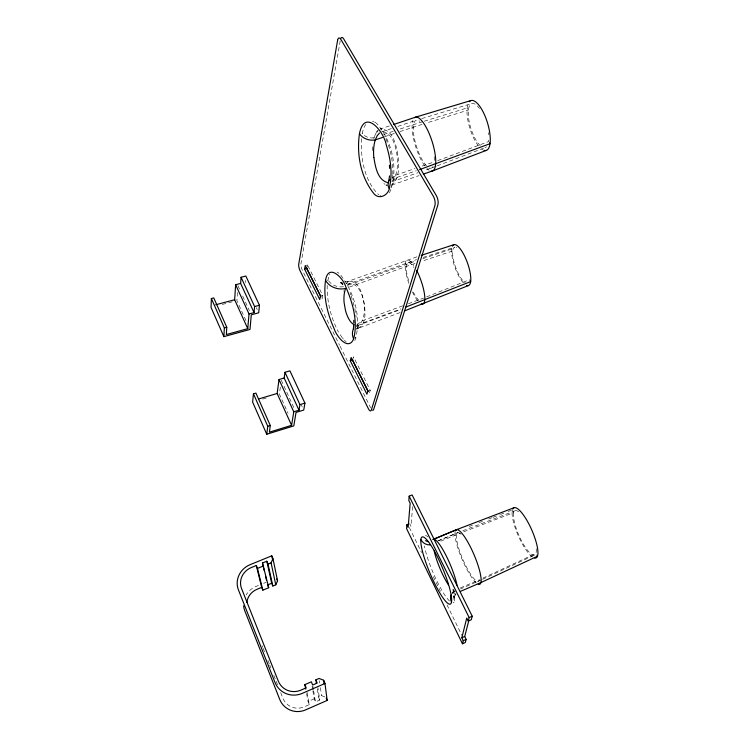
<?xml version="1.0" encoding="UTF-8"?>
<svg xmlns="http://www.w3.org/2000/svg" width="749" height="749" viewBox="0 0 749 749"><rect width="100%" height="100%" fill="white"/><g stroke="black" fill="none" stroke-linecap="round" stroke-linejoin="round"><path stroke-width="0.56" stroke-dasharray="3.75 2.81" d="M372.637 146.851L372.618 152.702M327.201 285.332C326.779 301.547 330.927 317.876 338.539 332.153M237.442 292.541L236.89 300.592L247.189 323.268M245.335 282.626L245.503 280.426M361.374 138.64C360.69 157.758 363.967 179.61 377.814 193.879M412.68 506.614L410.939 526.247L409.656 523.617M392.298 179.002L392.869 173.534L392.804 174.536C393.188 161.381 390.547 148.002 384.621 136.224M280.332 387.177L279.377 394.124L288.047 413.186M343.501 291.239L343.576 290.762M340.233 40.802L300.986 263.405A4.906 1.545 76.1 0 0 302.268 270.108L339.569 345.223M327.688 280.819L329.307 275.332M307.127 267.178L307.53 265.006L305.246 265.567M362.076 133.706L363.658 128.182L365.652 124.484M322.042 298.917L322.763 295.443L307.53 265.006M373.807 138.762L374.566 136.252M352.676 359.848L353.481 356.814L370.268 390.323L369.304 393.534M455.429 594.809L455.898 594.491L453.941 596.897L454.184 596.092M453.941 596.897L454.016 596.279L453.988 597.515L452.827 588.471M389.48 192.886C399.048 170.388 392.551 140.821 376.288 123.061M391.231 185.246C398.796 180.266 398.655 169.611 398.637 161.531C397.316 150.334 394.76 128.753 380.127 129.053M392.279 180.893A26.87 12.115 82.1 0 0 395.126 176.483C397.906 169.742 397.934 162.177 397.064 155.043C395.444 146.298 392.738 132.404 381.953 131.768M354.876 340.626C362.142 318.447 354.146 291.764 339.812 273.975M400.172 312.511L357.676 328.483C366.242 324.954 365.147 313.485 364.651 305.948C363.04 296.932 359.623 278.488 347.021 281.502L348.004 281.371L344.774 281.315M374.743 135.775L376.157 132.835M396.408 178.871L396.436 178.777A9.344 7.153 19.1 0 0 392.513 181.061M357.17 325.693L356.365 326.236C371.204 321.443 363.958 278.825 347.433 284.077L348.36 283.955L346.347 284.049M329.504 274.939L329.925 274.218M346.057 283.543L349.043 281.006L417.998 256.439M347.236 285.538L349.933 283.459L416.603 259.603M451.993 593.657L455.373 591.092M357.46 328.408L356.702 329.214L358.518 327.912L356.739 327.94M453.622 592.047L455.149 591.214A26.524 5.159 67.1 0 1 451.525 589.042M481.495 579.801L460.429 588.948M482.534 579.314L534.589 555.028M482.983 578.078L535.872 553.492L536.265 554.176M307.034 692.319L309.337 704.603L304.403 706.766A16.843 16.328 -52.7 0 1 282.832 698.087L280.557 692.348M312.885 690.896L314.224 698.836L315.479 701.916L319.776 700.034L317.885 687.591M309.337 704.603L308.082 701.523L314.224 698.836M319.776 700.034L318.512 696.963L321.574 695.615L324.813 696.916M460.476 587.862L479.416 579.745A26.402 5.692 66.8 0 1 461.768 556.816A26.402 5.692 66.8 0 1 461.112 534.318M438.539 540.684L457.957 532.605L437.753 541.003M440.749 541.162L460.12 533.185M258.433 585.465L255.849 586.533A19.296 18.257 -27.6 0 0 246.168 594.893M263.582 583.349L266.157 582.282M426.565 296.904L469.454 279.686M463.734 531.799L513.795 512.588L512.606 510.219M436.161 166.25L424.552 170.444M437.247 165.838L484.331 147.89M469.183 526.453L472.422 525.208M478.911 522.727L484.322 520.649M488.648 518.991L491.887 517.756M492.973 517.334L499.461 514.853M500.538 514.432L503.787 513.196M508.112 511.539L511.361 510.294M462.779 530.76L514.947 510.837M437.669 160.614L488.582 141.58A23.004 8.136 73 0 0 488.732 140.129M362.291 320.787L402.69 305.826M408.411 303.71L423.606 298.083M363.34 322.819L400.949 308.878M357.788 325.469L400.415 309.665M348.454 285.088L416.219 260.849M349.465 287.054L406.127 266.475A20.841 5.496 70.1 0 1 413.935 267.515M391.839 181.773L418.008 172.71M391.755 185.087L419 175.622M395.641 175.21L415.012 168.525M422.239 166.035L434.242 161.896M396.923 177.438L416.35 170.725M383.647 134.53L393.169 131.328M400.294 128.931L423.119 121.544M384.864 136.664L394.377 133.462M399.91 131.599L421.977 124.4M389.377 125.944L380.726 128.837L381.344 128.697M381.672 131.843L391.371 128.585M397.841 126.412L416.182 120.252M422.867 258.63L451.675 249.033L452.705 250.943L421.79 261.251M414.974 263.526L406.201 266.457A20.841 5.505 70.1 0 0 408.879 281.296M423.138 257.459L454.746 247.114A19.128 5.861 70.3 0 0 454.474 263.732A19.128 5.861 70.3 0 0 465.204 282.71M424.224 121.207L467.161 107.931L468.397 110.028L427.173 122.789M421.762 118.567L471.748 103.54M262.656 399.095L267.112 397.766M367.89 391.015L370.268 390.323M222.284 304.469L233.519 301.491M320.46 296.052L322.763 295.443M372.59 121.347L373.798 121.703M380.651 195.695L380.089 195.414M374.622 122.059L375.867 122.78M337.087 272.065L339.016 273.301M378.957 194.731L378.189 194.178M384.789 184.235L383.881 183.533M346.15 341.675L345.458 341.132M345.12 340.842L344.428 340.196M343.379 339.1L342.686 338.295M342.33 337.865L338.876 332.743M340.046 346.188L370.708 407.933M409.329 527.474L421.547 552.575M433.259 576.627L440.384 591.27M447.003 604.864L461.768 635.189M256.308 307.605L257.263 309.683M301.332 404.9L302.287 406.969M237.91 285.641L240.298 290.846M242.685 296.052L249.38 310.638M281.278 380.239L294.61 409.3M350.045 292.812L350.841 294.769M262.047 645.591L262.768 647.417M263.133 648.344L264.594 652.023M267.889 660.346L269.359 664.063M269.724 664.99L270.838 667.799M273.806 675.289L277.542 684.736M351.206 295.799L354.633 307.596M354.848 308.691L356.159 317.173M306.584 693.64L308.082 701.523M312.118 686.356L312.689 689.754M312.857 686.159L313.419 689.529M313.606 690.662L315.479 701.916M317.276 688.977L318.512 696.963M319.43 680.738L319.757 683.032M320.413 687.61L321.574 695.615M476.373 582.975A29.67 6.395 66.8 0 1 461.599 558.174A29.67 6.395 66.8 0 1 455.12 531.846M532.427 556.994A27.404 7.331 66.2 0 1 517.737 534.505A27.404 7.331 66.2 0 1 512.438 509.882M455.86 594.313A29.801 5.795 67.1 0 1 452.359 591.785M449.512 601.026A36.392 6.891 67.1 0 1 424.355 545.946M425.357 535.666A36.392 6.891 67.1 0 1 428.119 536.93M453.211 589.191A36.392 6.891 67.1 0 1 453.211 602.861M454.474 600.932A6.601 6.254 25.3 0 1 456.001 593.536M536.228 548.858A24.183 6.469 66.2 0 1 527.764 550.581A24.183 6.469 66.2 0 1 514.385 522.09A24.183 6.469 66.2 0 1 518.926 512.007M451.965 593.217A9.896 9.381 25.3 0 1 454.559 590.577M429.121 170.266A28.2 8.604 72.4 0 1 426.911 168.422M424.692 165.754A28.2 8.604 72.4 0 1 412.821 120.477M482.852 149.866A26.075 9.222 73 0 1 481.738 149.163M478.405 145.821A26.075 9.222 73 0 1 468.134 103.699M374.088 137.75A9.091 6.385 13.5 0 1 362.207 133.05M417.652 300.686A23.416 6.179 70.1 0 1 412.287 291.689M408.898 283.431A23.416 6.179 70.1 0 1 405.49 262.122A23.416 6.179 70.1 0 1 413.897 265.652M463.107 282.588A21.684 6.647 70.3 0 1 453.969 264.463A21.684 6.647 70.3 0 1 452.087 246.992M343.557 286.708A12.808 9.962 13.1 0 1 327.912 279.658M356.018 338.333A13.145 11.132 21.9 0 1 355.616 337.34M356.487 328.708A13.145 11.132 21.9 0 1 362.694 324.223M391.877 187.877A9.344 7.153 19.1 0 1 391.343 186.548M433.025 166.653A25.101 7.659 72.4 0 1 429.383 167.954M426.49 165.838A25.101 7.659 72.4 0 1 413.822 135.213A25.101 7.659 72.4 0 1 419.758 121.31M434.177 156.672A25.101 7.659 72.4 0 1 434.083 163.291M480.287 145.634A23.004 8.136 73 0 1 468.256 113.736A23.004 8.136 73 0 1 479.426 108.502M488.404 132.657A23.004 8.136 73 0 1 488.638 134.754M486.466 146.804A23.004 8.136 73 0 1 484.987 147.6M392.307 177.569A12.461 9.531 19.1 0 1 395.135 176.502M456.038 247.151A19.128 5.861 70.3 0 1 456.778 247.47M356.945 324.429A15.776 13.36 21.9 0 1 361.655 322.07M358.743 325.103A21.899 9.709 79.6 0 1 356.721 325.6M418.972 300.443A20.841 5.505 70.1 0 1 413.354 292.232"/><path stroke-width="1.12" d="M211.377 298.542L211.059 307.446L223.876 336.638L249.997 329.448L251.289 314.805L258.705 312.792L259.435 305.264L245.841 276.035L241.066 277.27L240.626 283.431L254.061 312.595L249.014 313.962L247.769 328.661L226.357 334.541L226.769 327.266L213.774 297.915L211.377 298.542L224.354 327.922L223.876 336.638M247.769 328.661L234.652 299.74L235.635 284.732L240.626 283.431M353.809 324.551L353.378 328.961M408.729 524L406.876 524.768L406.567 528.616L462.451 643.775L465.335 642.511L466.15 639.403L464.726 636.491L468.677 621.09M462.451 643.775L463.247 640.685L461.824 637.764L466.758 618.019L468.256 621.061L471.308 619.723L472.226 616.23L412.109 494.949L409.16 496.156L408.814 500.463L410.162 503.188L408.149 527.399L406.876 524.768M254.061 312.595L254.604 306.556L241.066 277.27M253.452 393.834L252.619 402.082L266.747 434.251L293.814 425.9L296.033 412.409L303.729 410.068L304.937 403.121L289.929 370.849L284.985 372.29L284.18 378.02L299.001 410.199L293.767 411.791L291.586 425.329L269.406 432.164L270.267 425.479L255.924 393.103L253.452 393.834L267.758 426.247L266.747 434.251M389.555 175.903L388.768 180.762M291.586 425.329L277.149 393.478L279.012 379.537L284.18 378.02M299.001 410.199L299.937 404.638L284.985 372.29M304.609 269.116L305.246 265.567L320.469 296.024L319.748 299.506L304.609 269.116L306.931 268.245M325.562 280.248C323.081 296.857 327.491 313.878 334.251 328.998C336.385 336.011 348.219 351.515 353.622 338.988C358.144 321.546 352.77 302.971 345.813 286.886C343.332 278.029 328.427 262.73 325.562 280.248A15.373 11.956 13.1 0 0 345.635 288.44A22.582 10.055 79.6 0 0 344.063 302.268L345.411 310.18A20.27 8.979 79.6 0 0 351.075 322.304L353.884 324.757M359.464 133.612C356.552 153.723 360.438 176.118 373.002 192.474C378.573 201.181 389.649 195.002 389.77 186.005C392.57 172.373 390.388 158.151 386.269 145.016C384.068 131.73 364.594 107.678 359.464 133.612A12.124 8.52 13.5 0 0 375.315 139.885L382.477 137.47M468.256 621.061L469.146 617.569L409.16 496.156M350.26 360.765L351.131 357.47L367.89 391.015L366.935 394.227L350.26 360.765L352.676 359.848M264.266 570.672L262.478 562.986L266.803 561.226L271.7 583.237L272.842 586.018L275.772 584.8L277.561 580.821L272.973 558.707L271.775 555.833L250.147 564.652A20.27 19.034 -24.6 0 0 238.435 589.884L275.014 682.442A21.215 20.569 -45.5 0 0 302.306 693.349L324.991 683.472L323.652 680.251L319.093 678.454L315.872 679.849L316.396 683.275M275.772 584.8L271.091 562.845L272.973 558.707M376.625 132.124L377.871 130.616M379.49 133.013L377.131 135.803L375.315 139.885A26.646 12.115 82 0 0 373.826 157.552M461.824 637.764L464.726 636.491M324.991 683.472L327.173 700.418L305.658 709.865A20.204 19.596 -52.7 0 1 279.742 699.426L244.773 610.772A19.296 18.257 -27.6 0 1 243.622 605.801M463.247 640.685L466.15 639.403M305.732 689.136L304.871 684.623L311.35 681.815L312.67 685.035L317.202 683.06L315.872 679.849M469.146 617.569L472.226 616.23M460.438 591.364L480.867 582.591L537.454 556.235L536.958 555.384M457.002 585.194A29.801 5.795 67.1 0 0 445.309 554.054A29.801 5.795 67.1 0 0 433.072 539.458L456.15 529.833L514.057 507.728M433.072 539.458L456.731 529.609M304.871 684.623L306.191 687.854L300.995 690.11A17.686 17.133 -45.5 0 1 278.272 681.038L241.581 588.592A16.89 15.86 -24.6 0 1 251.318 567.545L256.289 565.523L261.691 587.366L256.973 589.313A16.075 15.214 -27.6 0 0 246.852 602.336M267.842 584.829L271.7 583.237M261.691 587.366L262.824 590.156L268.722 587.722L262.478 562.986M262.824 590.156L257.469 568.416L263.667 565.879M272.842 586.018L268.002 564.109L271.091 562.845M468.49 285.528L404.554 310.882M432.913 170.781L486.391 150.352M405.733 307.109L470.662 281.615L469.979 280.529M423.363 174.105L432.079 171.081M419.58 169.611L490.033 143.696L489.481 142.9M393.702 124.493L415.33 117.237L470.943 100.553M421.275 255.362L453.978 244.67M267.758 426.247L270.267 425.479M299.937 404.638L304.937 403.121M258.499 399.011L277.149 393.478M224.354 327.922L226.769 327.266M254.604 306.556L259.435 305.264M215.712 304.759L234.652 299.74M388.366 182.775C377.608 180.565 375.343 166.765 373.901 157.552M386.933 185.359L386.166 185.04M342.714 283.553L341.085 282.654L342.733 284.573M306.875 268.554L321.031 296.894M352.601 360.11L368.255 391.446M235.635 284.732L249.014 313.962M279.012 379.537L293.767 411.791M276.774 578.921L277.561 580.821M326.218 698.115L326.695 699.266M326.77 699.454L327.173 700.418M266.803 561.226L268.002 564.109M267.796 585.456L268.722 587.722M256.289 565.523L257.469 568.416M265.539 576.159L266.56 580.55M271.775 555.833L272.477 559.166M323.652 680.251L324.102 683.678M389.414 165.164L389.639 168.394M353.734 320.282L353.837 323.006M455.345 530.975A29.67 6.395 66.8 0 1 473.827 554.232A29.67 6.395 66.8 0 1 478.246 584.192M512.756 509.039A27.404 7.331 66.2 0 1 531.659 529.749A27.404 7.331 66.2 0 1 534.421 557.996M427.96 541.696A6.367 5.945 12 0 1 425.61 540.572M448.454 584.941A26.524 5.159 67.1 0 1 434.177 550.908M451.535 602.196A9.896 9.381 25.3 0 1 451.104 594.94M430.085 544.916A9.55 8.922 12 0 1 420.854 539.523M414.534 117.668A28.2 8.604 72.4 0 1 432.257 141.954A28.2 8.604 72.4 0 1 431.162 171.09M469.323 101.677A26.075 9.222 73 0 1 487.552 123.089A26.075 9.222 73 0 1 483.938 150.334M416.631 270.352A23.416 6.179 70.1 0 1 424.505 294.357A23.416 6.179 70.1 0 1 421.163 303.879M452.424 246.149A21.684 6.647 70.3 0 1 467.348 262.599A21.684 6.647 70.3 0 1 466.664 285.425M353.622 338.988A15.776 13.36 21.9 0 1 353.537 328.633M389.077 188.505A12.461 9.531 19.1 0 1 389.948 179.423M340.748 38.545A6.404 2.369 80.7 0 1 343.697 38.929L436.349 195.629A6.788 2.93 77.8 0 1 437.828 205.086L373.667 409.45A5.243 1.788 73.5 0 1 372.44 410.134M337.63 40.203L298.748 263.948A4.906 1.535 76.1 0 0 300.031 270.651L368.349 408.636A5.243 1.779 73.5 0 0 371.298 410.152L434.851 205.778A6.797 2.921 77.8 0 0 433.362 196.313L340.879 39.416A6.413 2.359 80.7 0 0 337.63 40.203M342.256 283.646L341.085 282.654L342.256 283.646M423.616 555.58A36.411 6.797 67.2 0 0 450.289 604.115A36.411 6.797 67.2 0 0 434.823 551.873A36.411 6.797 67.2 0 0 423.616 555.58"/></g></svg>
